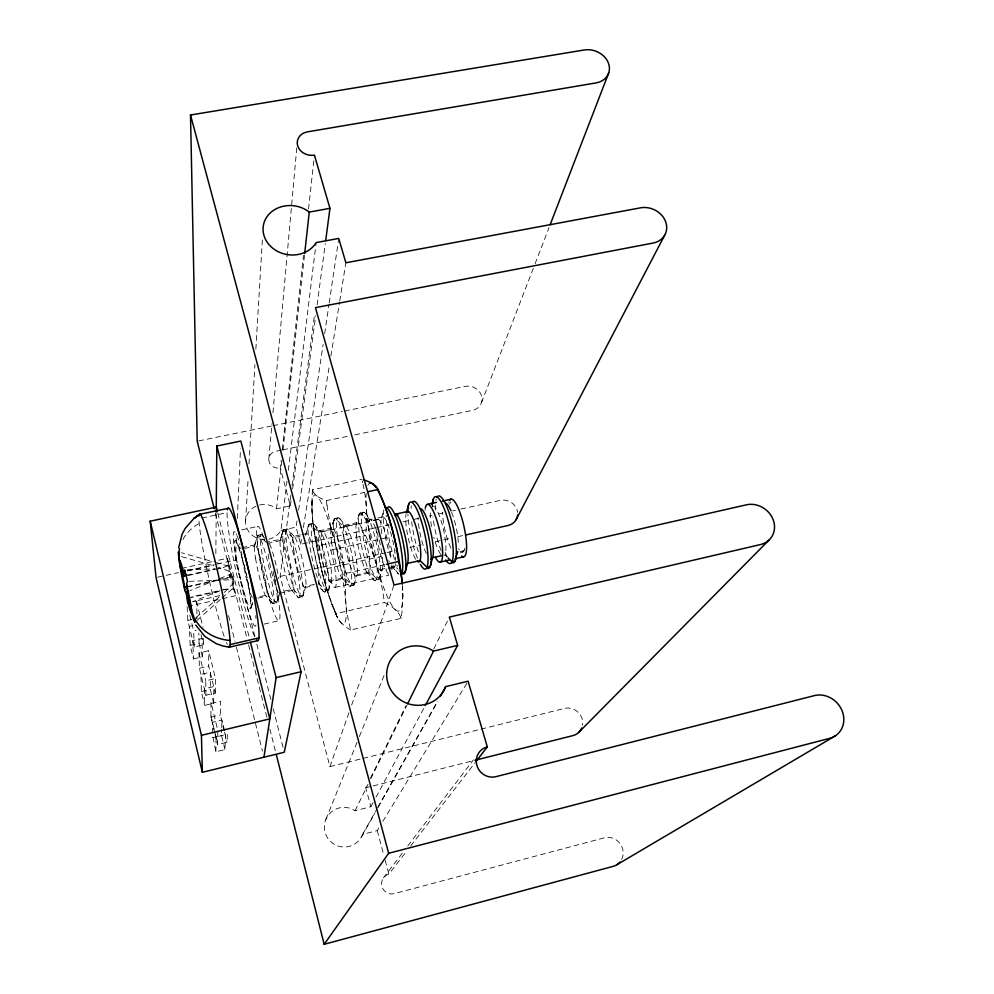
<?xml version="1.0" encoding="UTF-8"?>
<svg xmlns="http://www.w3.org/2000/svg" width="994" height="994" viewBox="0 0 994 994"><rect width="100%" height="100%" fill="white"/><g stroke="black" fill="none" stroke-linecap="round" stroke-linejoin="round"><path stroke-width="0.75" stroke-dasharray="4.97 3.73" d="M214.791 733.063L210.952 717.183L210.964 702.249L217.848 730.652L217.587 744.593L227.005 742.319L227.514 730.888M212.505 733.05L212.554 722.29L221.973 720.029L225.539 734.678L224.942 749.563L215.884 751.775L212.492 734.578M213.685 703.267L213.809 686.581L204.441 688.78L204.689 705.392L213.685 703.267L210.318 689.414L210.306 672.205L200.962 674.379L201.347 691.526L204.689 705.392M215.835 553.633L216.207 513.314M215.3 693.042L215.462 678.529L208.653 650.71L198.986 652.934L199.396 668.266L205.92 695.253L215.3 693.042L208.728 666.092L208.653 650.71M312.278 515.302L311.954 500.901M311.905 505.623L311.917 504.542M215.884 751.775L216.096 736.952L225.539 734.678M224.197 730.801L220.333 714.947L220.668 701.192L210.964 703.491M224.942 749.563L221.513 735.473L221.699 729.298M221.737 727.757L221.973 720.029M218.183 579.726L229.838 577.129A11.953 0.994 77.4 0 0 229.142 571.364L229.316 566.344L227.291 558.33L214.008 561.237M252.302 603.718L250.997 608.055C249.842 585.18 244.574 561.958 235.976 540.724L239.293 544.414M229.838 577.129L229.937 574.433L190.028 590.585M189.071 581.378L233.006 579.676L233.118 576.93L218.195 580.247M222.358 598.711L235.628 595.729L233.59 587.69L233.814 582.795A12.288 1.056 77.3 0 1 233.118 576.93M254.899 636.632L235.454 560.057L236.647 533.79M237.342 518.334L240.498 448.791M245.593 521.104L248.177 477.729M249.009 463.788L254.924 364.636M255.856 349.142L262.416 239.144M312.24 493.521L312.489 489.781L361.928 479.22M268.79 459.104L271.983 423.568M272.952 412.758L296.808 147.46M327.026 505.225A285.365 257.819 29.7 0 0 333.45 537.319A284.706 257.098 29.5 0 0 344.483 568.804L346.31 573.277L345.987 577.079A284.856 193.656 -30.7 0 0 345.763 602.762A285.464 194.389 -30.8 0 0 349.9 626.692L350.708 630.01L401.265 618.293L401.688 614.714A306.91 218.307 -12.9 0 0 402.694 589.753A306.264 217.388 -12.9 0 0 402.458 586.212M400.694 617.137A296.001 75.407 -13 0 0 395.289 609.608A296.858 75.842 -13 0 0 385.945 603.333L384.417 602.501L383.783 598.127A283.563 266.877 -12.6 0 0 377.509 568.108A284.209 267.684 -12.9 0 0 367.233 539.344L365.568 535.306L365.904 531.778A288.397 216.046 -11.5 0 0 366.376 507.139A287.825 215.201 -11.6 0 0 363.071 484.463M264.342 539.593A18.787 17.544 6.1 0 1 246.723 515.737A18.787 17.544 6.1 0 1 276.506 508.816L290.385 505.834L280.258 467.938L281.103 460.234M282.271 449.45L303.481 255.284M308.525 209.051L314.241 156.654M276.506 508.816L281.762 461.154M282.955 450.394L304.499 255.123M268.653 539.183A18.787 17.544 6.1 0 0 280.967 530.423L286.993 481.158M288.31 470.386L316.167 242.573M360.014 759.155L329.933 766.61L280.134 576.396L290.832 495M292.037 485.793L314.638 313.793M290.385 505.834L291.205 499.696M292.634 488.961L315.682 315.682M317.111 304.947L325.274 243.617M375.285 527.876L300.673 544.29L296.088 527.131L296.995 520.98M298.585 510.233L323.1 344.396M324.678 333.649L328.989 304.462M329.225 302.934L338.532 239.976M300.673 544.29L301.903 536.636M303.381 527.466L329.163 366.823M330.89 356.113L339.476 302.561M339.724 301.033L345.862 262.776M378.962 579.527L382.33 569.053L394.953 566.207L397.935 569.127M354.063 584.683L356.983 574.756L369.681 571.898L376.651 578.744L379.82 578.023M304.002 592.349L302.561 596.822M359.182 514.184L356.299 523.987L343.7 526.745L336.817 520.011L333.661 520.694L331.064 529.504L318.378 532.287L311.507 525.528L308.326 526.224L305.667 535.07A26.229 3.566 77.4 0 1 314.477 553.298A26.229 3.566 77.4 0 1 318.13 584.584M332.791 523.627L334.319 518.955M328.182 591.02L331.474 580.508L344.247 577.626L351.217 584.497L354.398 583.776M305.667 535.07L308.575 525.205M267.274 543.482L280.109 540.661L283.029 530.771L280.519 539.307L267.746 542.003M314.377 584.36L305.804 586.286L303.095 595.381L299.865 596.114L292.907 589.193L279.973 592.113L277.202 601.246L273.946 601.979L266.988 595.033L253.967 597.966M305.543 587.168L305.804 586.286M280.109 540.661L282.843 531.778L286.036 531.082L292.907 537.866L300.002 536.313M254.551 545.333L257.545 535.679L257.322 536.362M251.134 607.148L253.06 601.271M279.003 595.418L276.767 602.662M331.064 529.504L331.375 528.522M329.933 766.61L349.056 712.425M351.64 705.106L394.022 585.006M331.151 581.391L331.474 580.508M481.469 402.719L534.499 265.261M535.058 263.808L549.011 227.638M325.858 819.491L357.045 742.307M359.356 736.591L385.349 672.267M381.907 569.96L382.33 569.053M378.851 827.965L377.248 830.599L362.624 834.364A19.868 19.718 54.3 0 1 335.773 845.086A19.868 19.718 54.3 0 1 326.889 817.366A19.868 19.718 54.3 0 1 355.057 810.744L370.861 806.718L365.792 787.77L367.83 783.607M370.551 778.053L405.887 705.902M433.744 649.007L449.375 617.088M355.057 810.744L368.016 784.365M370.75 778.811L406.906 705.243M370.861 806.718L373.061 802.618M376.005 797.151L424.55 706.92M362.624 834.364L376.987 808.843M377.732 807.501L437.422 701.379M361.394 836.998L375.011 812.819M378.043 807.439L437.857 701.292M382.876 821.342L468.099 681.201M383.423 877.888L404.036 850.864M407.788 845.944L473.38 759.925M621.623 859.524A15.022 14.078 56.1 0 0 619.759 843.21A15.022 14.078 56.1 0 0 604.427 837.78L394.109 893.681A10.126 9.915 71.5 0 1 381.907 886.437A10.126 9.915 71.5 0 1 388.878 874.124L406.857 850.876M410.646 845.993L474.995 762.82M233.814 582.795L227.092 589.678A48.408 10.76 -44.5 0 1 223.638 592.946M283.29 530.075L287.278 528.957M308.885 524.497L312.476 523.416M195.905 617.734L220.966 595.369L192.712 601.693L218.034 591.492A46.594 40.555 -73.3 0 1 225.228 589.343L233.602 588.957A12.027 1.006 77.3 0 1 235.628 595.729M197.147 620.268L220.892 599.047L189.891 606.005M222.047 598.015L233.59 587.69M359.604 513.451L363.257 512.37M227.291 558.33A12.214 1.044 77.4 0 0 229.303 565.014L222.283 567.996A46.842 36.281 49.3 0 1 218.431 568.68M353.653 585.255L350 586.224M365.792 787.77L371.681 786.291M373.16 785.919L473.554 760.634M363.009 758.41L478.139 729.844M481.034 729.124L564.493 708.424A14.463 13.605 43 0 1 582.534 725.247M460.359 552.515L463.167 551.844M212.48 737.66L221.513 735.473M210.952 717.183L220.333 714.947M205.92 695.253L205.758 680.803L215.462 678.529M201.347 691.526L210.318 689.414M199.396 668.266L208.728 666.092M193.482 658.923L202.403 656.86L202.068 638.421L192.761 640.546L193.482 658.923L190.189 645.305L189.345 626.406L193.321 625.499M257.918 598.202L266.64 596.201M330.654 581.825A26.192 3.765 77.4 0 0 325.299 542.774A26.192 3.765 77.4 0 0 318.912 544.178A26.192 3.765 77.4 0 0 330.654 581.825L343.626 578.843M381.286 570.419A26.03 4.585 77.5 0 0 376.689 531.442A26.03 4.585 77.5 0 0 368.936 533.157A26.03 4.585 77.5 0 0 381.286 570.419L387.051 569.09M388.468 568.767L394.146 567.462M264.106 624.095L278.842 620.728M190.189 645.305L199.098 643.255L198.837 633.054M334.295 609.459L336.022 613.609L384.417 602.501M187.158 606.626L187.816 620.405L194.228 646.908L203.534 644.783L203.41 637.477M318.912 530.908L331.81 527.988M194.228 646.908L193.644 630.904L196.402 630.271M346.31 573.277L385.15 564.555M460.085 551.533L464.061 550.639M279.438 593.368L292.323 590.461A26.316 3.144 77.4 0 0 286.322 551.372A26.316 3.144 77.4 0 0 281.004 552.54A26.316 3.144 77.4 0 0 292.261 590.486L291.863 590.386M305.158 587.566L313.694 585.652M356.312 575.986L368.96 573.14M187.816 620.405L191.78 619.51M193.109 619.212L197.073 618.318L196.601 601.407L192.488 602.327M335.164 587.379L388.902 575.215M328.828 589.566L325.622 590.287L318.664 583.391M273.213 603.619A35.014 3.715 77.4 0 0 264.963 551.819A35.014 3.715 77.4 0 0 258.602 552.888A35.014 3.715 77.4 0 0 273.213 603.619L276.431 602.886M298.97 597.779A34.902 4.274 77.4 0 0 291.254 546.041A34.902 4.274 77.4 0 0 283.949 547.309A34.902 4.274 77.4 0 0 298.97 597.779L302.176 597.059A34.889 4.349 77.4 0 0 294.522 545.321A34.889 4.349 77.4 0 0 287.104 546.625A34.889 4.349 77.4 0 0 302.176 597.059M324.566 591.989A34.79 4.833 77.4 0 0 317.372 540.289A34.79 4.833 77.4 0 0 309.122 541.78A34.79 4.833 77.4 0 0 324.566 591.989L327.747 591.268A34.778 4.895 77.4 0 0 320.627 539.58A34.778 4.895 77.4 0 0 312.265 541.096A34.778 4.895 77.4 0 0 327.759 591.268M375.285 580.496A34.579 5.914 77.5 0 0 369.109 528.907A34.579 5.914 77.5 0 0 359.033 530.808A34.579 5.914 77.5 0 0 375.285 580.496L378.416 579.788A34.566 5.989 77.5 0 0 372.328 528.199A34.566 5.989 77.5 0 0 362.127 530.137A34.566 5.989 77.5 0 0 378.428 579.788M280.134 576.396L385.697 552.813M387.126 552.502L395.687 550.589M409.901 547.408L421.232 544.886M435.347 541.73L442.392 540.152M443.796 539.841L449.425 538.586M457.849 536.698L463.452 535.455M188.773 598.028L218.034 591.492M326.728 568.643L381.062 556.491M188.276 575.501L214.356 569.711M330.741 550.104L386.914 537.667M187.518 586.535L215.263 580.372M186.797 587.23L216.692 580.583M226.234 589.169L191.68 596.835M181.48 568.394L212.53 561.573L181.455 552.726M376.676 527.578L389.213 524.82M403.079 521.763L411.392 519.937M414.15 519.328L418.288 518.421M429.321 515.998L432.067 515.389M438.938 513.873L443.051 512.966M452.643 510.866L455.376 510.257M460.843 509.052L500.255 500.392A13.767 12.673 25.4 0 1 517.601 512.37M157.537 577.216L178.435 572.606M187.381 570.643L214.244 564.729M217.251 564.058L235.454 560.057M187.555 570.954L212.517 565.462A45.277 13.469 17.4 0 1 213.673 565.797M334.344 609.434A263.808 241.182 30.1 0 1 324.193 580.098A264.392 241.828 30.3 0 1 318.304 550.167L317.682 545.868L365.568 535.306M187.009 575.166L215.363 568.916L186.263 569.873M215.835 569.388L223.19 567.76M280.967 530.423L296.088 527.131M358.834 515.215L361.978 514.532L368.849 521.229L381.373 518.495L383.858 509.76A34.467 6.449 77.5 0 0 391.537 560.02M241.84 547.669L254.812 544.836M344.322 525.354L356.958 522.583M369.569 519.825L372.352 519.216M377.944 517.986L382.131 517.079M322.242 531.74L377.484 519.638M241.666 529.901L257.955 526.373M257.831 535.319L261.434 534.586M334.779 518.57L337.948 517.874M312.787 490.539A281.836 47.426 -8.9 0 0 316.527 495.671A281.016 47.165 -8.9 0 0 324.889 500.044L326.343 500.628L364.748 492.365M201.844 518.036L227.067 512.643M300.523 534.884L293.491 536.375L294.522 536.772L287.775 529.243M301.94 534.586L306.152 533.703M281.389 450.12L275.798 451.276A9.257 8.524 7.8 0 0 269.051 461.489A9.257 8.524 7.8 0 0 280.258 467.938M282.781 449.822L349.304 435.993M354.783 434.85L472.461 410.385A13.444 12.127 19.9 0 0 481.506 395.749A13.444 12.127 19.9 0 0 465.055 386.38L343.961 411.181M198.626 440.926L271.486 426.016M272.903 425.73L342.445 411.491M215.325 562.368L229.316 566.344M181.653 556.677L212.517 565.462M363.841 512.283L364.5 512.531M229.142 571.364L220.482 567.959A45.277 13.469 17.4 0 0 218.258 567.214M373.993 580.061L374.663 580.446M350.708 630.01L349.167 629.078A275.785 67.393 -8.3 0 1 340.52 622.244M272.803 603.507L265.982 596.077M445.026 554.925L447.014 556.864M266.293 542.5L260.403 536.661L257.197 537.369L254.402 546.29L241.48 549.123L234.621 542.289M320.08 587.702L323.485 591.492M261.882 534.871L265.348 538.723M291.304 589.827L297.989 597.257M341.526 577.464L348.136 585.044M366.699 571.798L373.259 579.353M314.129 524.236L320.863 531.964M365.991 513.997L365.22 513.103L371.855 520.794M391.711 566.17L398.234 573.7M339.749 518.644L346.446 526.36M335.624 613.72L337.401 617.46C323.398 586.423 316.775 552.44 312.563 518.831A268.678 193.159 -31.5 0 1 312.29 493.509M400.744 617.125L401.265 618.293M312.737 490.551L312.489 489.781M317.682 545.868L316.813 542.587M377.248 830.599L383.771 855.002M385.225 860.444L388.878 874.124M336.022 613.609L336.332 614.714A276.568 67.754 -8.3 0 0 340.52 622.244M256.8 644.137L270.915 699.689M273.201 708.697L283.886 750.743M217.785 513.128L249.693 639.279M229.303 565.014L233.006 579.676M215.338 513.115L247.084 638.906M248.599 644.895L267.175 718.476M269.834 729.012L275.537 751.601M229.937 574.433L233.602 588.957M228.545 615.609L234.944 641.229M236.448 647.256L262.441 751.191M196.601 601.407L202.925 627.276M201.024 634.483L203.534 644.783M224.545 732.23L227.005 742.319M199.098 643.255L202.403 656.86M189.804 615.075L193.644 630.904M198.986 652.934L205.758 680.803M210.952 716.028L217.599 743.512M215.139 734.504L217.587 744.593M362.338 480.959L362.735 482.711M326.976 505.238L326.343 500.628M402.471 586.833L402.545 588.001M402.744 593.319L402.769 596.872M273.064 571.152A48.333 5.181 77.4 0 1 277.363 619.66A48.333 5.181 77.4 0 1 258.775 551.819A48.333 5.181 77.4 0 1 264.205 538.81M255.905 625.114A48.482 4.473 77.4 0 1 237.467 566.182A48.482 4.473 77.4 0 1 240.076 544.078M255.744 615.621A48.482 4.473 77.4 0 1 255.98 618.405M388.704 574.308A28.416 5.144 77.4 0 1 376.117 528.547M377.869 519.477A28.416 5.144 77.4 0 1 391.412 559.697M391.884 564.853A28.416 5.144 77.4 0 1 391.909 570.332M402.384 585.665A65.542 11.866 77.4 0 1 384.964 590.908A65.542 11.866 77.4 0 1 366.214 493.645M367.929 485.308A65.542 11.866 77.4 0 1 368.625 484.165M316.862 542.575A269.212 193.842 -31.6 0 1 312.501 518.843M254.489 636.197A67.84 6.225 77.4 0 1 236.162 572.047A67.84 6.225 77.4 0 1 227.154 511.078M227.216 644.298A68.077 5.02 77.4 0 1 226.52 642.745M224.11 636.297A68.077 5.02 77.4 0 1 207.845 573.588A68.077 5.02 77.4 0 1 198.875 518.669M182.921 539.469A43.04 37.61 -3.5 0 1 199.173 523.416M274.269 576.222A35.001 3.79 77.4 0 1 274.605 600.848A35.001 3.79 77.4 0 1 261.931 553.136A35.001 3.79 77.4 0 1 264.789 540.525M252.252 597.717A26.44 2.51 77.4 0 1 245.804 576.234A26.44 2.51 77.4 0 1 241.53 551.583M278.32 592.486A26.353 2.932 77.4 0 1 267.833 552.229M269.498 543.793A26.353 2.932 77.4 0 1 278.78 578.657M398.855 574.271A34.467 6.449 77.5 0 1 393.636 565.549M395.413 563.809A25.993 4.784 77.5 0 1 391.338 565.648M389.313 561.871A25.993 4.784 77.5 0 1 388.791 560.653M381.771 533.778A25.993 4.784 77.5 0 1 386.244 520.794A25.993 4.784 77.5 0 1 395.525 560.355M397.414 566.456A34.455 6.523 77.5 0 1 396.718 564.853M394.606 559.324A34.455 6.523 77.5 0 1 386.293 515.426M415.666 559.287A25.906 5.181 77.5 0 1 408.062 537.269A25.906 5.181 77.5 0 1 405.937 514.606M417.517 558.28A34.368 6.983 77.5 0 1 407.925 514.184M418.424 551.782A34.355 7.045 77.5 0 1 411.653 521.726M411.031 508.468A34.355 7.045 77.5 0 1 411.33 505.76M440.864 554.49A25.832 5.579 77.5 0 1 433.844 537.232M431.508 526.422A25.832 5.579 77.5 0 1 430.501 510.146M432.34 505.971A25.832 5.579 77.5 0 1 442.802 526.77A25.832 5.579 77.5 0 1 444.74 555.484M441.212 550.962A34.256 7.492 77.5 0 1 432.999 517.017M432.402 507.015A34.256 7.492 77.5 0 1 432.44 505.325M426.376 553.546A25.869 5.38 77.5 0 1 418.027 517.725M447.25 556.851A34.243 7.567 77.5 0 1 445.001 552.105M435.534 510.071A34.243 7.567 77.5 0 1 435.496 504.654M435.956 500.392A34.243 7.567 77.5 0 1 436.204 499.249M450.903 548.042A25.794 5.765 77.5 0 1 442.554 512.332M451.611 512.221A25.794 5.765 77.5 0 1 458.371 543.42M464.745 548.216A25.769 5.877 77.5 0 1 458.582 548.638M449.723 504.207A25.769 5.877 77.5 0 1 450.928 502.032M448.779 502.939A29.485 6.722 77.5 0 1 449.015 501.995M425.022 510.332A29.572 6.299 77.5 0 1 425.146 509.152M321.994 545.346A28.602 4.175 77.4 0 0 334.829 587.442A28.602 4.175 77.4 0 0 329.486 545.743A28.602 4.175 77.4 0 0 321.994 545.346M313.619 528.05A65.989 9.629 77.4 0 0 343.29 623.847A65.989 9.629 77.4 0 0 330.319 526.335A65.989 9.629 77.4 0 0 313.619 528.05M255.52 558.156A26.403 2.721 77.4 0 0 266.467 596.301A26.403 2.721 77.4 0 0 260.13 557.149A26.403 2.721 77.4 0 0 255.52 558.156M236.299 557.783A35.113 3.218 77.4 0 0 250.538 608.75A35.113 3.218 77.4 0 0 241.828 556.913A35.113 3.218 77.4 0 0 236.299 557.783M293.677 549.744A26.279 3.355 77.4 0 0 305.096 587.591A26.279 3.355 77.4 0 0 299.356 548.502A26.279 3.355 77.4 0 0 293.677 549.744M334.158 536.275A34.691 5.38 77.4 0 0 350 586.224A34.691 5.38 77.4 0 0 343.328 534.586A34.691 5.38 77.4 0 0 334.158 536.275M331.474 541.419A26.155 3.976 77.4 0 0 343.365 578.968A26.155 3.976 77.4 0 0 338.208 539.928A26.155 3.976 77.4 0 0 331.474 541.419M337.277 535.592A34.678 5.442 77.4 0 0 353.168 585.503A34.678 5.442 77.4 0 0 346.558 533.865A34.678 5.442 77.4 0 0 337.277 535.592M356.486 535.903A26.068 4.386 77.5 0 0 368.687 573.265A26.068 4.386 77.5 0 0 363.903 534.263A26.068 4.386 77.5 0 0 356.486 535.903M343.999 538.661A26.117 4.175 77.4 0 0 356.051 576.11A26.117 4.175 77.4 0 0 351.068 537.095A26.117 4.175 77.4 0 0 343.999 538.661"/><path stroke-width="1.49" d="M216.22 512.121L216.829 446.008L240.846 441.063L301.07 671.758L284.259 752.247L202.366 772.301L156.046 577.539L150.193 521.204L216.27 507.114L217.413 511.624M191.668 610.291L191.643 610.217A27.285 1.516 77.3 0 0 186.673 584.621L186.797 587.23A12.363 0.696 77.3 0 0 189.742 602.364L191.929 611.298A45.848 43.525 1.4 0 0 193.668 616.33L194.886 622.281A44.755 42.518 1.1 0 1 192.066 614.876L189.891 606.005A12.09 0.671 77.3 0 0 187.319 598.363L187.431 600.823A27.285 1.516 77.3 0 0 191.767 613.733L191.792 613.807M304.673 253.582L309.258 212.07L329.958 208.342L314.415 155.114A13.804 11.791 10.6 0 1 297.678 145.758A13.804 11.791 10.6 0 1 307.606 131.829L595.953 82.924A19.768 16.326 19.8 0 0 608.527 63.367A19.768 16.326 19.8 0 0 584.199 49.986L190.513 115.006L197.197 441.224L214.207 508.617M325.684 240.548L329.958 208.342M263.944 757.217L276.133 677.622L216.829 446.008M178.659 547.706L182.039 534.387L185.132 528.485L193.892 518.458L199.719 514.296L228.632 508.232M457.439 552.13L455.103 560.989L451.997 561.697L448.008 557.833M431.856 504.728L433.434 498.951M406.297 513.028L408.72 504.331M550.129 224.743L608.75 72.823M407.59 703.851L433.508 651.107L457.638 645.392L449.375 617.088L760.559 544.538A21.955 19.458 36.6 0 0 773.307 520.111A21.955 19.458 36.6 0 0 746.395 504.828L394.022 585.006L315.446 307.643L653.058 243.058A20.464 17.445 24 0 0 665.707 221.861A20.464 17.445 24 0 0 640.496 207.833L345.862 262.776L338.755 238.436L316.167 242.573A28.217 24.626 9.6 0 1 276.469 250.761A28.217 24.626 9.6 0 1 268.355 214.94A28.217 24.626 9.6 0 1 309.258 212.07M516.072 519.763L664.626 235.305M425.283 705.554L457.638 645.392M440.454 695.999L445.734 686.606L468.099 681.201L487.296 746.916A15.655 14.997 44.4 0 0 476.909 765.504A15.655 14.997 44.4 0 0 495.994 776.649L814.434 695.601A23.148 20.613 47.2 0 1 842.44 711.716A23.148 20.613 47.2 0 1 829.667 738.343L388.666 853.287L324.168 944.3L276.295 754.608M475.94 761.59L487.296 746.916M578.595 732.541L768.909 540.177M199.384 514.494L193.892 518.458L199.719 514.296M616.839 864.755L835.01 736.045M188.003 602.687L188.475 603.321L185.828 592.3L188.624 591.157M324.168 944.3L613.248 866.321A15.022 14.078 56.1 0 0 620.02 861.972M474.983 760.273L572.892 735.622A14.463 13.605 43 0 0 581.751 727.956M202.366 772.301L201.434 735.311L269.821 718.873L250.451 642.286M276.133 677.622L301.07 671.758M230.21 644.522L258.974 637.899M257.844 640.621L229.316 647.181L222.805 645.976L216.058 643.578L204.876 636.421L195.781 625.089M386.641 564.219L398.594 561.523L397.898 556.839A307.481 287.179 -10.5 0 0 391.015 524.658A308.202 288.111 -10.8 0 0 379.845 493.819M442.255 555.559L432.564 557.733L430.166 566.63L427.035 567.338L420.064 560.554L407.528 563.374L405.067 572.308L401.924 573.029L399.923 571.078M440.218 562.107L449.077 560.107M454.979 558.777L463.825 556.777M466.261 534.822L508.009 525.503A13.767 12.673 25.4 0 0 517.638 514.855M179.839 564.642A27.285 1.516 77.3 0 0 184.722 589.691L184.598 587.181L187.518 586.535M184.598 587.181A12.015 0.659 77.4 0 0 181.691 572.246L179.579 563.499A45.14 42.394 1.6 0 1 178.845 558.404L178.485 551.881A44.693 41.947 1.7 0 0 179.355 559.585L181.48 568.394A12.288 0.683 77.4 0 0 184.027 575.824L187.009 575.166M427.582 504.343L436.465 502.405M442.38 501.113L451.251 499.174M394.655 514.333L407.142 511.599M395.239 515.451L398.01 514.855M367.693 491.732L378.031 489.495L379.894 493.807M378.031 489.495L377.583 488.7A301.99 52.906 -12.1 0 0 372.489 483.668A302.884 53.216 -12.1 0 0 363.406 479.729M190.513 115.006L388.666 853.287M179.591 560.666L179.616 560.728A27.285 1.516 77.3 0 1 183.89 573.178L184.027 575.824M150.193 521.204L201.434 735.311M398.594 561.523L399.364 565.052A306.264 217.388 -12.9 0 1 402.135 582.683M183.89 573.053L183.89 572.78A46.171 14.276 -14 0 1 184.288 570.904L184.735 569.922L187.543 581.428A45.488 13.754 -14 0 0 186.673 584.236M369.433 483.419A65.542 11.866 77.4 0 1 376.167 487.706M377.534 489.868A65.542 11.866 77.4 0 1 402.284 584.236M227.328 509.847A67.84 6.225 77.4 0 1 248.91 571.997A67.84 6.225 77.4 0 1 256.638 639.875M198.974 515.923A68.077 5.02 77.4 0 1 219.177 578.446A68.077 5.02 77.4 0 1 228.409 646.411M230.111 640.447A43.661 38.766 -3.7 0 1 194.762 618.753M385.262 507.574A34.467 6.449 77.5 0 1 398.569 536.76A34.467 6.449 77.5 0 1 401.253 574.271M387.262 508.269A34.455 6.523 77.5 0 1 402.061 537.282A34.455 6.523 77.5 0 1 402.52 573.923M407.875 512.382A34.368 6.983 77.5 0 1 417.008 509.686A34.368 6.983 77.5 0 1 427.905 554.975A34.368 6.983 77.5 0 1 420.4 564.381M406.534 512.432A25.906 5.181 77.5 0 1 418.399 536.052A25.906 5.181 77.5 0 1 417.145 561.212M394.953 514.146A25.956 4.982 77.5 0 1 405.714 538.872A25.956 4.982 77.5 0 1 405.987 564.778M412.51 502.218A34.355 7.045 77.5 0 1 428.103 534.064A34.355 7.045 77.5 0 1 426.811 567.947M432.527 503.772A34.256 7.492 77.5 0 1 442.964 505.76A34.256 7.492 77.5 0 1 453.14 549.309A34.256 7.492 77.5 0 1 445.672 560.007M419.915 508.692A25.869 5.38 77.5 0 1 431.048 533.244A25.869 5.38 77.5 0 1 430.887 559.162M436.875 497.46A34.243 7.567 77.5 0 1 453.165 527.218A34.243 7.567 77.5 0 1 451.487 562.356M445.585 503.225A25.794 5.765 77.5 0 1 451.027 510.829M457.7 551.446A25.794 5.765 77.5 0 1 456.445 553.409M178.721 555.845A43.04 37.61 -3.5 0 1 179.492 548.638M188.003 602.687A44.854 13.133 -14.1 0 1 187.468 601.184M185.828 592.3A43.997 13.183 -14 0 1 184.76 590.063M449.599 500.491A29.485 6.722 77.5 0 1 464.074 526.919A29.485 6.722 77.5 0 1 461.725 556.056M425.308 508.083A29.572 6.299 77.5 0 1 435.049 515.29A29.572 6.299 77.5 0 1 442.665 552.826A29.572 6.299 77.5 0 1 435.297 557.286M445.734 686.606A30.69 29.472 27.3 0 1 404.682 702.323A30.69 29.472 27.3 0 1 390.307 660.612A30.69 29.472 27.3 0 1 433.508 651.107"/></g></svg>
